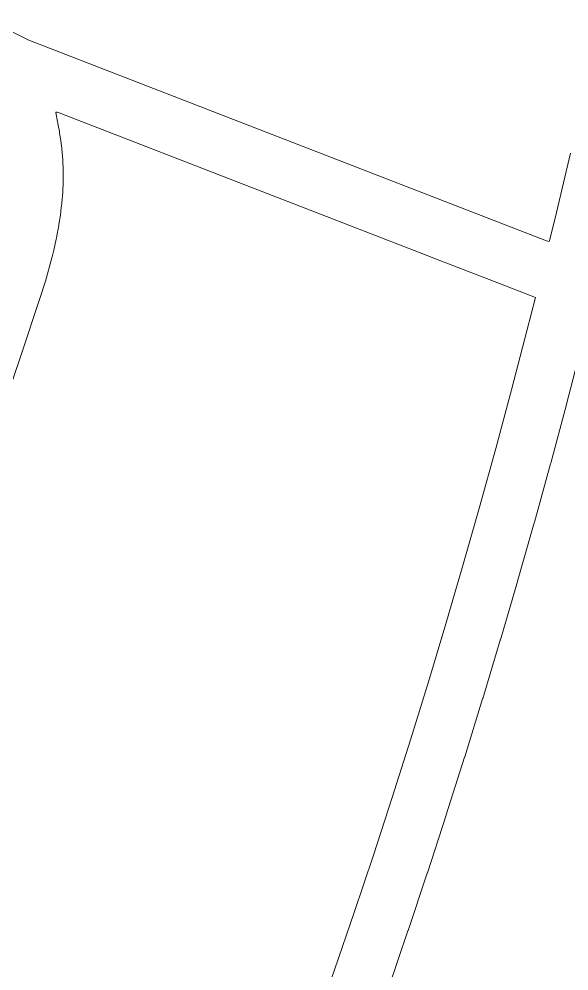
# Model space of a CAD drawing. Extents: x 709175 to 711772, y 7862468 to 7865374.
# Drawn here: x 710882.6 to 710931, y 7863802.8 to 7863886.5 of the extents above; entities that cross this region are included whole.
import ezdxf

# ---------------------------------------------------------------- set-up
doc = ezdxf.new("R2010")
doc.units = 0
doc.layers.add('TALHÕES', color=3, linetype='Continuous', lineweight=9, true_color=0x00ff00)

msp = doc.modelspace()

# ---------------------------------------------------------------- linework, layer by layer
at = {"layer": 'TALHÕES'}
for points in [[(710931.161, 7863874.742), (710929.93, 7863869.526), (710929.351, 7863867.156), (710929.281, 7863866.954), (710929.075, 7863867.012), (710883.498, 7863884.671), (710883.409, 7863884.71), (710883.398, 7863884.717), (710883.498, 7863884.671), (710879.758, 7863886.533)], [(710881.27, 7863852.391), (710882.868, 7863857.166), (710884.439, 7863861.862), (710884.469, 7863861.955), (710884.917, 7863863.387), (710884.947, 7863863.485), (710885.225, 7863864.444), (710885.255, 7863864.549), (710885.515, 7863865.523), (710885.538, 7863865.615), (710885.656, 7863866.093), (710885.683, 7863866.204), (710885.899, 7863867.177), (710885.923, 7863867.292), (710886.024, 7863867.799), (710886.042, 7863867.894), (710886.128, 7863868.381), (710886.144, 7863868.477), (710886.222, 7863868.968), (710886.237, 7863869.07), (710886.305, 7863869.563), (710886.318, 7863869.671), (710886.375, 7863870.166), (710886.387, 7863870.281), (710886.433, 7863870.777), (710886.442, 7863870.898), (710886.476, 7863871.395), (710886.483, 7863871.521), (710886.503, 7863872.019), (710886.507, 7863872.152), (710886.515, 7863872.65), (710886.515, 7863872.788), (710886.509, 7863873.287), (710886.505, 7863873.429), (710886.484, 7863873.929), (710886.477, 7863874.072), (710886.442, 7863874.571), (710886.43, 7863874.714), (710886.381, 7863875.211), (710886.364, 7863875.355), (710886.301, 7863875.851), (710886.281, 7863875.995), (710886.203, 7863876.488), (710886.178, 7863876.633), (710886.074, 7863877.185), (710886.07, 7863877.209), (710885.892, 7863878.131), (710885.872, 7863878.35), (710885.998, 7863878.328), (710886.164, 7863878.276), (710918.841, 7863865.615), (710918.893, 7863865.591), (710918.893, 7863865.591), (710924.39, 7863863.465), (710928.082, 7863862.035), (710927.344, 7863859.11), (710925.993, 7863853.929), (710924.604, 7863848.761), (710923.176, 7863843.607), (710921.71, 7863838.467), (710920.206, 7863833.341), (710918.665, 7863828.231), (710917.087, 7863823.136), (710915.471, 7863818.057), (710913.82, 7863812.995), (710912.133, 7863807.95), (710910.41, 7863802.923), (710908.652, 7863797.915)], [(710915.14, 7863801.302), (710916.862, 7863806.329), (710916.874, 7863806.364), (710918.562, 7863811.409), (710918.573, 7863811.444), (710920.225, 7863816.506), (710920.236, 7863816.542), (710921.851, 7863821.62), (710921.863, 7863821.656), (710923.441, 7863826.751), (710923.452, 7863826.787), (710924.993, 7863831.897), (710925.004, 7863831.934), (710926.508, 7863837.059), (710926.519, 7863837.096), (710927.985, 7863842.236), (710927.995, 7863842.272), (710929.423, 7863847.427), (710929.433, 7863847.463), (710930.822, 7863852.631), (710930.832, 7863852.668), (710932.182, 7863857.849)]]:
    msp.add_lwpolyline(points, dxfattribs=at)

doc.saveas('drawing.dxf')
